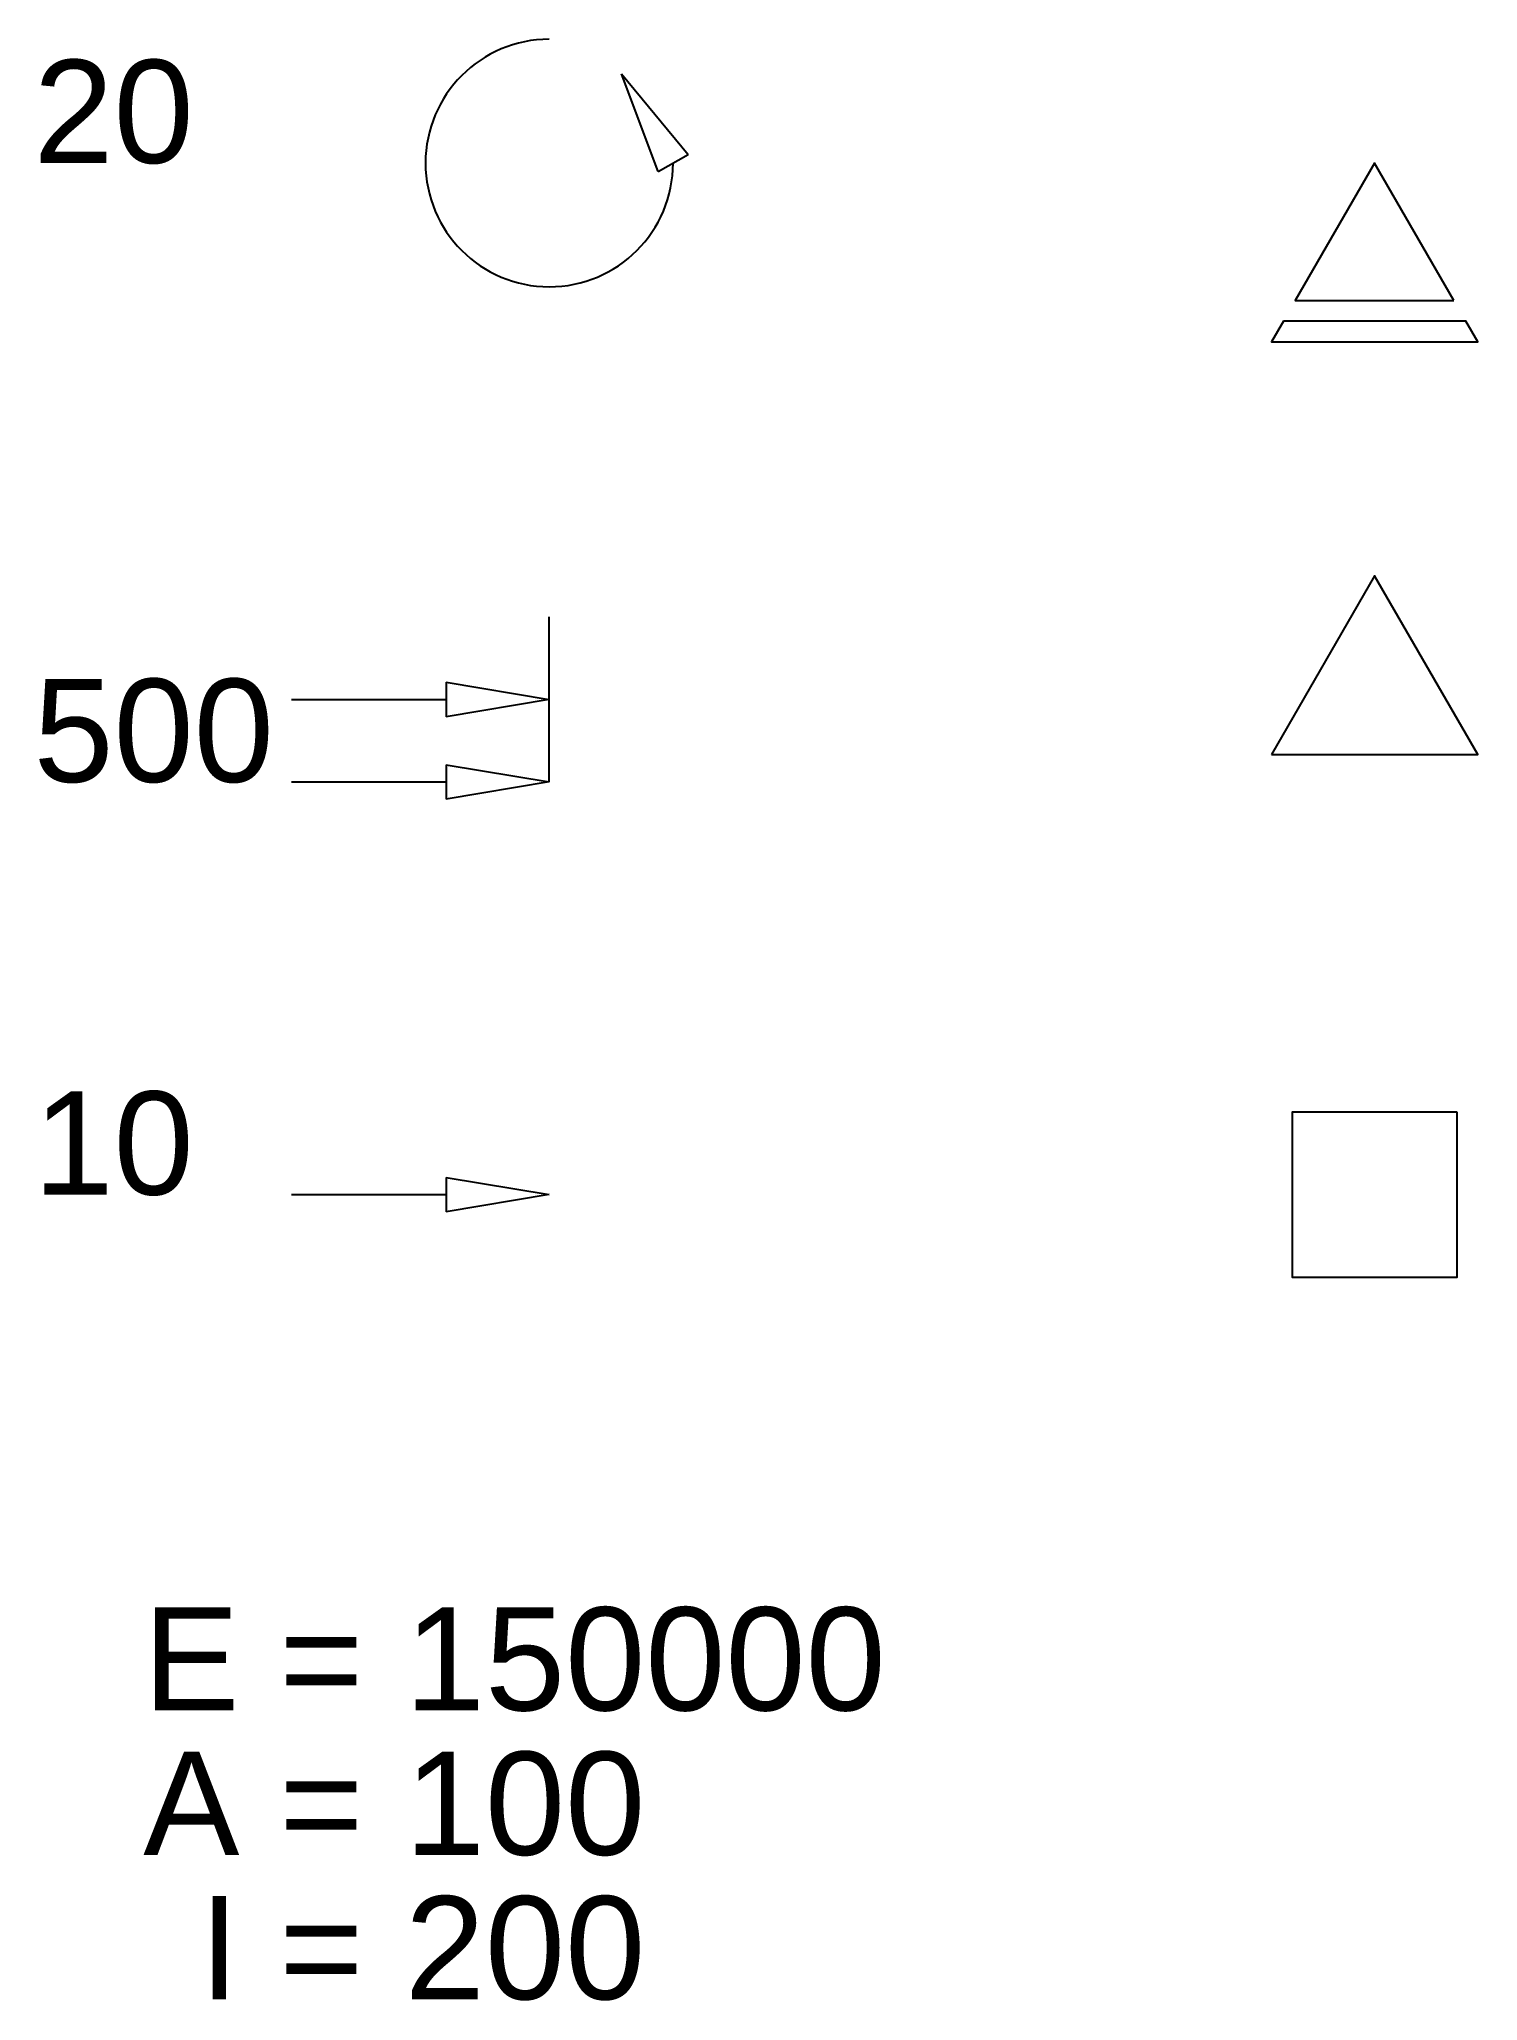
# Model space of a CAD drawing. Extents: x -2.4 to 32.5, y -9.5 to 38.
import ezdxf
from ezdxf.enums import TextEntityAlignment as Align

# ---------------------------------------------------------------- set-up
doc = ezdxf.new("R2010")
doc.units = 0
doc.layers.add('Analysis_layer', color=70, linetype='Continuous')
doc.styles.get("Standard").update_dxf_attribs({"font": 'arial.ttf'})

# ---------------------------------------------------------------- blocks, each defined once
blk = doc.blocks.new('support_fixed')
at = {"color": 0}
blk.add_lwpolyline([(2, 2), (-2, 2), (-2, -2), (2, -2)], close=True, dxfattribs=at)
blk = doc.blocks.new('support_hinged')
at = {"color": 0}
blk.add_lwpolyline([(-2.5, -4.33), (2.5, -4.33), (0, 0)], close=True, dxfattribs=at)
blk = doc.blocks.new('support_roll')
at = {"color": 0}
for points in [[(1.923, -3.33), (0, 0), (-1.923, -3.33)], [(-2.211, -3.83), (-2.5, -4.33), (2.5, -4.33), (2.211, -3.83)]]:
    blk.add_lwpolyline(points, close=True, dxfattribs=at)
blk = doc.blocks.new('_ClosedBlank')
at = {"color": 0, "linetype": 'ByBlock', "lineweight": -2}
for p, q in [((-1, 0.167), (0, 0)), ((-1, 0.167), (-1, -0.167)), ((0, 0), (-1, -0.167))]:
    blk.add_line(p, q, dxfattribs=at)
blk = doc.blocks.new('Arrowhead')
at = {"color": 0, "xscale": 2.5, "yscale": 2.5, "zscale": 2.5}
blk.add_blockref('_ClosedBlank', (0, 0), dxfattribs=at)
blk = doc.blocks.new('moment_load')
at = {"color": 0}
blk.add_arc((0, 0), 3, 90, 0, dxfattribs=at)
at = {"color": 0, "rotation": 120}
blk.add_blockref('Arrowhead', (1.75, 2.165), dxfattribs=at)
at = {"color": 0}
blk.add_attdef('moment', (-12.5, 0), '', height=2.5, dxfattribs=at)
blk = doc.blocks.new('Arrow')
at = {"color": 0}
blk.add_line((-6.25, 0), (-2.5, 0), dxfattribs=at)
blk.add_blockref('Arrowhead', (0, 0), dxfattribs=at)
blk = doc.blocks.new('q_load')
at = {"color": 0, "linetype": 'ByBlock', "lineweight": -2}
for p, q in [((-2.5, 2.417), (0, 2)), ((-2.5, 2.417), (-2.5, 1.583)), ((0, 2), (-2.5, 1.583)), ((-2.5, 0.417), (0, 0)), ((-2.5, 0.417), (-2.5, -0.417)), ((0, 0), (-2.5, -0.417))]:
    blk.add_line(p, q, dxfattribs=at)
at = {"color": 0}
for p, q in [((-6.25, 2), (-2.5, 2)), ((-6.25, 0), (-2.5, 0))]:
    blk.add_line(p, q, dxfattribs=at)
at = {"layer": 'Defpoints', "color": 0}
blk.add_line((0, 0), (0, 4), dxfattribs=at)
at = {"color": 0}
blk.add_blockref('Arrow', (0, 0), dxfattribs=at)
blk.add_attdef('q-force', (-12.5, 0), '', height=2.5, dxfattribs=at)
blk = doc.blocks.new('point_load')
at = {"color": 0}
blk.add_blockref('Arrow', (0, 0), dxfattribs=at)
blk.add_attdef('force', (-12.5, 0), '', height=2.5, dxfattribs=at)
blk = doc.blocks.new('material')
at = {"color": 0}
for s, p in [('E =', (5.5, -2.5)), ('A =', (5.5, -6)), ('I =', (5.5, -9.5))]:
    blk.add_text(s, height=2.5, dxfattribs=at).set_placement(p, align=Align.RIGHT)
for tag, p in [('E', (6.5, -2.5)), ('A', (6.5, -6)), ('I', (6.5, -9.5))]:
    blk.add_attdef(tag, p, '', height=2.5, dxfattribs=at)

msp = doc.modelspace()

# ---------------------------------------------------------------- block references
at = {"layer": 'Analysis_layer'}
for name, p, values in [('moment_load', (10, 35), {'moment': '20'}), ('q_load', (10, 20), {'q-force': '500'}), ('point_load', (10, 10), {'force': '10'}), ('material', (0, 0), {'E': '150000', 'A': '100', 'I': '200'})]:
    msp.add_blockref(name, p, dxfattribs=at).add_auto_attribs(values)
for name, p in [('support_roll', (30, 35)), ('support_hinged', (30, 25)), ('support_fixed', (30, 10))]:
    msp.add_blockref(name, p, dxfattribs=at)

doc.saveas('drawing.dxf')
